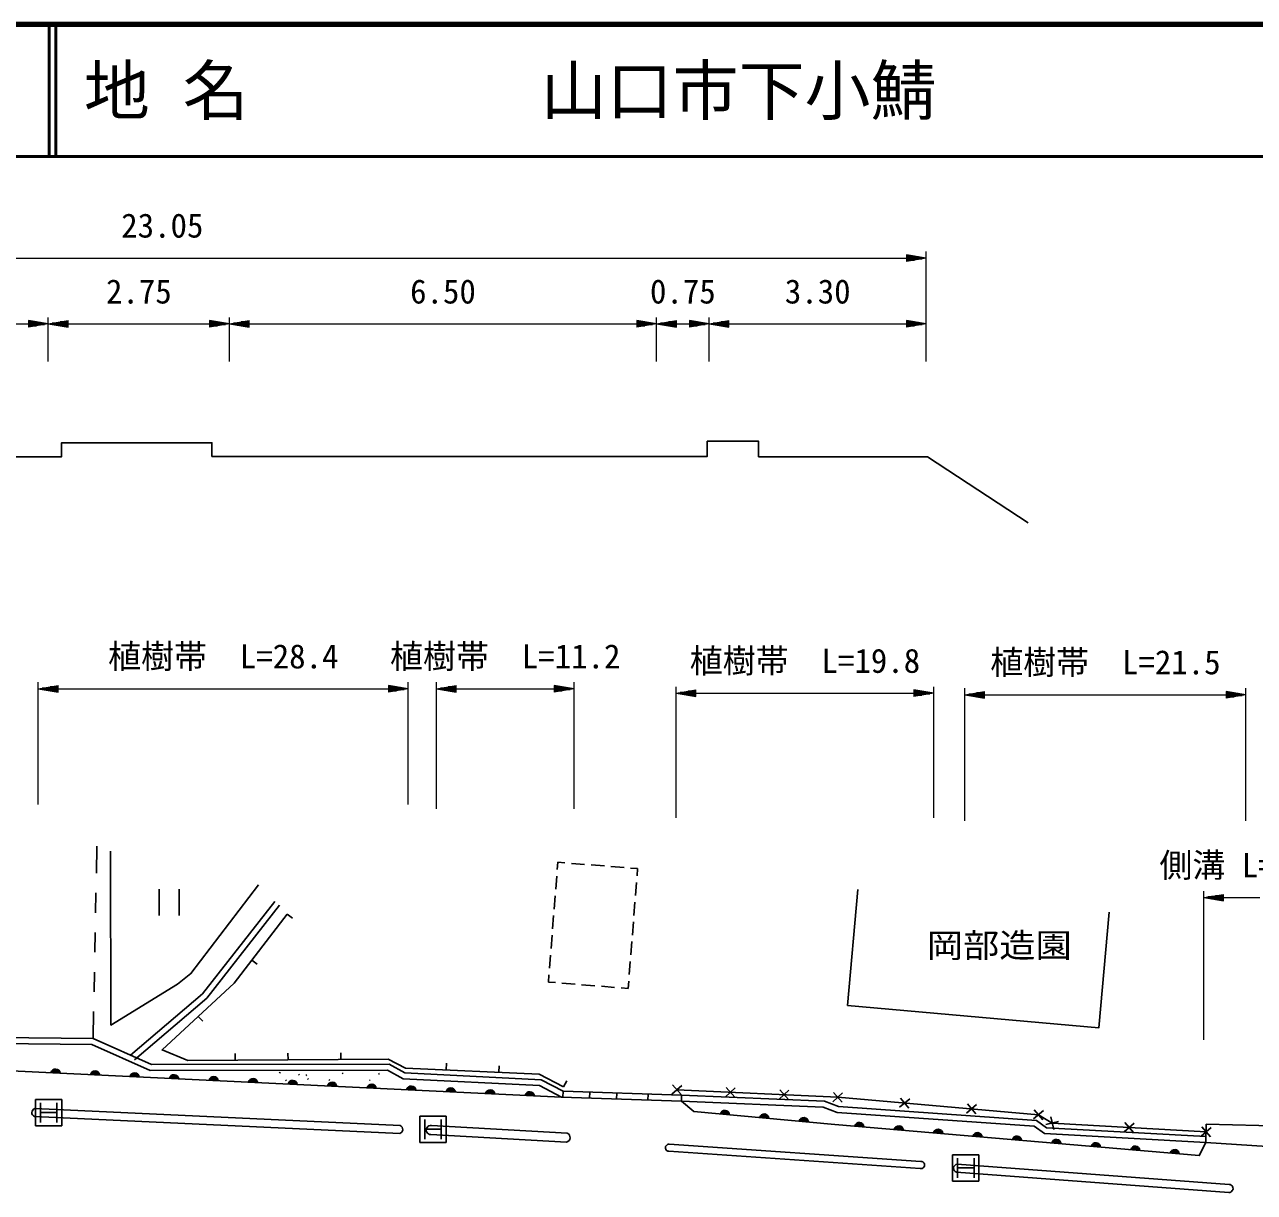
# Model space of a CAD drawing. Units: millimetres, scale not verified. Extents: x 40000 to 680000, y 20000 to 380000.
# Drawn here: x 365884 to 459139, y 291415 to 380000 of the extents above; entities that cross this region are included whole.
import ezdxf
from ezdxf.enums import TextEntityAlignment as Align

# ---------------------------------------------------------------- set-up
doc = ezdxf.new("R2010")
doc.units = ezdxf.units.MM
doc.header["$LTSCALE"] = 1000
for name, color, linetype, lineweight in [('M-BGD', 7, 'Continuous', 25), ('M-STR-HTXT', 7, 'Continuous', 13), ('M-STR-STRC', 7, 'Continuous', 25), ('M-STR-STRD', 7, 'Continuous', 25), ('M-TTL', 2, 'Continuous', 140), ('M-TTL-LINE', 7, 'Continuous', 50)]:
    doc.layers.add(name, color=color, linetype=linetype, lineweight=lineweight)
doc.layers.add('M-TTL-TXT', color=7, linetype='Continuous')
doc.styles.add('ＭＳ ゴシック', font='')
doc.styles.get('ＭＳ ゴシック').set_extended_font_data('MS Gothic')

msp = doc.modelspace()

# ---------------------------------------------------------------- linework, layer by layer
at = {"layer": 'M-BGD'}
for p, q in [((371366, 317675), (371326, 315630)), ((406279, 315901), (406323, 316459)), ((406323, 316459), (406855, 316417)), ((407353, 316377), (408350, 316298)), ((408848, 316258), (409845, 316179)), ((410344, 316139), (411341, 316060)), ((406160, 314406), (406239, 315403)), ((411839, 316020), (412371, 315978)), ((412371, 315978), (412326, 315420)), ((376094, 314416), (376094, 312416)), ((377594, 314416), (377594, 312416)), ((412287, 314921), (412208, 313925)), ((429066, 314385), (428280, 305596)), ((371296, 314130), (371266, 312630)), ((379369, 306469), (384863, 313474)), ((406041, 312910), (406120, 313907)), ((412168, 313426), (412089, 312429)), ((379695, 306156), (385217, 313196)), ((385805, 312528), (386202, 312223)), ((405922, 311415), (406001, 312412)), ((412049, 311931), (411970, 310934)), ((371237, 311131), (371207, 309631)), ((405803, 309920), (405882, 310917)), ((411930, 310436), (411851, 309439)), ((383120, 309041), (383517, 308736)), ((405684, 308425), (405763, 309421)), ((411811, 308940), (411732, 307944)), ((371177, 308131), (371148, 306632)), ((405600, 307368), (405644, 307926)), ((406132, 307326), (405600, 307368)), ((407627, 307207), (406630, 307286)), ((409122, 307088), (408125, 307167)), ((410617, 306969), (409621, 307048)), ((411648, 306887), (411116, 306929)), ((411692, 307445), (411648, 306887)), ((373916, 301827), (379369, 306469)), ((374208, 301484), (379695, 306156)), ((371118, 305132), (371078, 303087)), ((379047, 304763), (379387, 304396)), ((332574, 303439), (371078, 303087)), ((371078, 303087), (375511, 301119)), ((332420, 302990), (370980, 302637)), ((370980, 302637), (375416, 300669)), ((406598, 298640), (347847, 301453)), ((381860, 301444), (381856, 301944)), ((385859, 301472), (385856, 301972)), ((389859, 301501), (389856, 302001)), ((375416, 300669), (393412, 300693)), ((375511, 301119), (393530, 301143)), ((385205, 300459), (385276, 300530)), ((386665, 300318), (386735, 300388)), ((387214, 300272), (387284, 300342)), ((389962, 300406), (390033, 300477)), ((392715, 300372), (392785, 300443)), ((393412, 300693), (394588, 300032)), ((393530, 301143), (394716, 300476)), ((394716, 300476), (405061, 299957)), ((397842, 300707), (397865, 301207)), ((401838, 300525), (401861, 301024)), ((385662, 299880), (385733, 299951)), ((387344, 299980), (387415, 300051)), ((388947, 299906), (389017, 299977)), ((392025, 299892), (392095, 299963)), ((394588, 300032), (404939, 299513)), ((404939, 299513), (406598, 298640)), ((405061, 299957), (406717, 299086)), ((406761, 299428), (406990, 299872)), ((414970, 298863), (415709, 299536)), ((415676, 298830), (415003, 299569)), ((419745, 298641), (419072, 299380)), ((406598, 298640), (415684, 298333)), ((406702, 298636), (406717, 299086)), ((406717, 299086), (415701, 298783)), ((408729, 298568), (408744, 299017)), ((410765, 298499), (410780, 298949)), ((413147, 298419), (413162, 298869)), ((415701, 298783), (415684, 298333)), ((415701, 298783), (426540, 298332)), ((419039, 298674), (419778, 299348)), ((423108, 298485), (423847, 299159)), ((423814, 298453), (423141, 299192)), ((427177, 298297), (427916, 298970)), ((427883, 298264), (427210, 299003)), ((432237, 297870), (433003, 298513)), ((432941, 297809), (432298, 298575)), ((415684, 298333), (426447, 297885)), ((426447, 297885), (427512, 297476)), ((426540, 298332), (427611, 297920)), ((427611, 297920), (442612, 296874)), ((437310, 297429), (438076, 298072)), ((438014, 297367), (437371, 298133)), ((442383, 296987), (443149, 297630)), ((443087, 296926), (442444, 297691)), ((427512, 297476), (442450, 296434)), ((442612, 296874), (443370, 296313)), ((443322, 296556), (444294, 296793)), ((443926, 296189), (443690, 297160)), ((449269, 296012), (450014, 296678)), ((449975, 295972), (449308, 296718)), ((455456, 295204), (455489, 296595)), ((442450, 296434), (443211, 295871)), ((443211, 295871), (455456, 295204)), ((443370, 296313), (455467, 295654)), ((455102, 295683), (455848, 296349)), ((455808, 295643), (455142, 296389)), ((455456, 295204), (461435, 294809))]:
    msp.add_line(p, q, dxfattribs=at)
for points in [[(314623, 342143), (315776, 347220), (326794, 347220), (326794, 348240), (330917, 348240), (330917, 347220), (368694, 347220), (368694, 348284), (380090, 348284), (380090, 347242), (417645, 347242), (417645, 348395), (421547, 348395), (421547, 347220), (434338, 347220), (441987, 342210)], [(372398, 317301), (372429, 304104), (377475, 307216), (378499, 308011), (383622, 314747)], [(406761, 299428), (404909, 300384), (394771, 300847), (393459, 301526), (378260, 301418), (376315, 302228), (381778, 307297), (385805, 312528)], [(428280, 305596), (447340, 303891), (448126, 312680)], [(455475, 296016), (443808, 296674), (442766, 297309), (427547, 298633), (415339, 299200)], [(455456, 295204), (454956, 294209), (427320, 296578), (416636, 297555), (415684, 298333)], [(455489, 296595), (461475, 296450), (461435, 294809)]]:
    msp.add_lwpolyline(points, dxfattribs=at)
for centre, radius, start, end in [((368230, 300422), 354, 6.05611, 168.46129), ((368230, 300422), 283, 8.28015, 166.23725), ((368230, 300422), 212, 12.02647, 162.49092), ((368230, 300422), 142, 19.7382, 154.77919), ((368230, 300422), 100, 30.05587, 144.46153), ((368230, 300422), 100, 30.05587, 144.46153), ((371227, 300279), 354, 6.05611, 168.46129), ((371227, 300279), 283, 8.28015, 166.23725), ((371227, 300279), 212, 12.02647, 162.49092), ((371227, 300279), 142, 19.7382, 154.77919), ((371227, 300279), 100, 30.05587, 144.46153), ((371227, 300279), 100, 30.05587, 144.46153), ((374224, 300135), 354, 6.05611, 168.46129), ((374224, 300135), 283, 8.28015, 166.23725), ((374224, 300135), 212, 12.02647, 162.49092), ((377220, 299992), 354, 6.05611, 168.46129), ((374224, 300135), 142, 19.7382, 154.77919), ((374224, 300135), 100, 30.05587, 144.46153), ((374224, 300135), 100, 30.05587, 144.46153), ((377220, 299992), 283, 8.28015, 166.23725), ((377220, 299992), 212, 12.02647, 162.49092), ((377220, 299992), 142, 19.7382, 154.77919), ((377220, 299992), 100, 30.05587, 144.46153), ((377220, 299992), 100, 30.05587, 144.46153), ((380217, 299848), 354, 6.05611, 168.46129), ((380217, 299848), 283, 8.28015, 166.23725), ((380217, 299848), 212, 12.02647, 162.49092), ((380217, 299848), 142, 19.7382, 154.77919), ((380217, 299848), 100, 30.05587, 144.46153), ((380217, 299848), 100, 30.05587, 144.46153), ((383213, 299705), 354, 6.05611, 168.46129), ((383213, 299705), 283, 8.28015, 166.23725), ((383213, 299705), 212, 12.02647, 162.49092), ((383213, 299705), 142, 19.7382, 154.77919), ((383213, 299705), 100, 30.05587, 144.46153), ((383213, 299705), 100, 30.05587, 144.46153), ((386210, 299562), 354, 6.05611, 168.46129), ((386210, 299562), 283, 8.28015, 166.23725), ((386210, 299562), 212, 12.02647, 162.49092), ((386210, 299562), 142, 19.7382, 154.77919), ((386210, 299562), 100, 30.05587, 144.46153), ((386210, 299562), 100, 30.05587, 144.46153), ((389206, 299418), 354, 6.05611, 168.46129), ((389206, 299418), 283, 8.28015, 166.23725), ((389206, 299418), 212, 12.02647, 162.49092), ((389206, 299418), 142, 19.7382, 154.77919), ((389206, 299418), 100, 30.05587, 144.46153), ((389206, 299418), 100, 30.05587, 144.46153), ((392203, 299275), 354, 6.05611, 168.46129), ((392203, 299275), 283, 8.28015, 166.23725), ((392203, 299275), 212, 12.02647, 162.49092), ((392203, 299275), 142, 19.7382, 154.77919), ((392203, 299275), 100, 30.05587, 144.46153), ((392203, 299275), 100, 30.05587, 144.46153), ((395200, 299131), 354, 6.05611, 168.46129), ((395200, 299131), 283, 8.28015, 166.23725), ((395200, 299131), 212, 12.02647, 162.49092), ((395200, 299131), 142, 19.7382, 154.77919), ((395200, 299131), 100, 30.05587, 144.46153), ((395200, 299131), 100, 30.05587, 144.46153), ((398196, 298988), 354, 6.05611, 168.46129), ((398196, 298988), 283, 8.28015, 166.23725), ((398196, 298988), 212, 12.02647, 162.49092), ((398196, 298988), 142, 19.7382, 154.77919), ((398196, 298988), 100, 30.05587, 144.46153), ((398196, 298988), 100, 30.05587, 144.46153), ((401193, 298844), 354, 6.05611, 168.46129), ((401193, 298844), 283, 8.28015, 166.23725), ((401193, 298844), 212, 12.02647, 162.49092), ((401193, 298844), 142, 19.7382, 154.77919), ((401193, 298844), 100, 30.05587, 144.46153), ((401193, 298844), 100, 30.05587, 144.46153), ((404189, 298701), 354, 6.05611, 168.46129), ((404189, 298701), 283, 8.28015, 166.23725), ((404189, 298701), 212, 12.02647, 162.49092), ((404189, 298701), 142, 19.7382, 154.77919), ((404189, 298701), 100, 30.05587, 144.46153), ((404189, 298701), 100, 30.05587, 144.46153), ((418986, 297286), 354, 3.57424, 165.97942), ((418986, 297286), 283, 5.79828, 163.75538), ((418986, 297286), 212, 9.5446, 160.00905), ((418986, 297286), 142, 17.25633, 152.29732), ((418986, 297286), 100, 27.574, 141.97966), ((418986, 297286), 100, 27.574, 141.97966), ((421973, 297013), 354, 3.57424, 165.97942), ((421973, 297013), 283, 5.79828, 163.75538), ((421973, 297013), 212, 9.5446, 160.00905), ((421973, 297013), 142, 17.25633, 152.29732), ((421973, 297013), 100, 27.574, 141.97966), ((421973, 297013), 100, 27.574, 141.97966), ((424961, 296739), 354, 3.57424, 165.97942), ((424961, 296739), 283, 5.79828, 163.75538), ((424961, 296739), 212, 9.5446, 160.00905), ((424961, 296739), 142, 17.25633, 152.29732), ((424961, 296739), 100, 27.574, 141.97966), ((424961, 296739), 100, 27.574, 141.97966), ((429177, 296365), 354, 3.89682, 166.302), ((429177, 296365), 283, 6.12086, 164.07796), ((429177, 296365), 212, 9.86719, 160.33163), ((429177, 296365), 142, 17.57891, 152.6199), ((429177, 296365), 100, 27.89658, 142.30224), ((429177, 296365), 100, 27.89658, 142.30224), ((432166, 296108), 354, 3.89682, 166.302), ((432166, 296108), 283, 6.12086, 164.07796), ((432166, 296108), 212, 9.86719, 160.33163), ((432166, 296108), 142, 17.57891, 152.6199), ((432166, 296108), 100, 27.89658, 142.30224), ((432166, 296108), 100, 27.89658, 142.30224), ((435155, 295852), 354, 3.89682, 166.302), ((435155, 295852), 283, 6.12086, 164.07796), ((435155, 295852), 212, 9.86719, 160.33163), ((435155, 295852), 142, 17.57891, 152.6199), ((435155, 295852), 100, 27.89658, 142.30224), ((435155, 295852), 100, 27.89658, 142.30224), ((438144, 295596), 354, 3.89682, 166.302), ((438144, 295596), 283, 6.12086, 164.07796), ((438144, 295596), 212, 9.86719, 160.33163), ((438144, 295596), 142, 17.57891, 152.6199), ((438144, 295596), 100, 27.89658, 142.30224), ((438144, 295596), 100, 27.89658, 142.30224), ((441133, 295339), 354, 3.89682, 166.302), ((441133, 295339), 283, 6.12086, 164.07796), ((441133, 295339), 212, 9.86719, 160.33163), ((441133, 295339), 142, 17.57891, 152.6199), ((441133, 295339), 100, 27.89658, 142.30224), ((441133, 295339), 100, 27.89658, 142.30224), ((444123, 295083), 354, 3.89682, 166.302), ((444123, 295083), 283, 6.12086, 164.07796), ((444123, 295083), 212, 9.86719, 160.33163), ((444123, 295083), 142, 17.57891, 152.6199), ((444123, 295083), 100, 27.89658, 142.30224), ((444123, 295083), 100, 27.89658, 142.30224), ((447112, 294827), 354, 3.89682, 166.302), ((447112, 294827), 283, 6.12086, 164.07796), ((447112, 294827), 212, 9.86719, 160.33163), ((447112, 294827), 142, 17.57891, 152.6199), ((447112, 294827), 100, 27.89658, 142.30224), ((447112, 294827), 100, 27.89658, 142.30224), ((450101, 294571), 354, 3.89682, 166.302), ((450101, 294571), 283, 6.12086, 164.07796), ((450101, 294571), 212, 9.86719, 160.33163), ((450101, 294571), 142, 17.57891, 152.6199), ((450101, 294571), 100, 27.89658, 142.30224), ((450101, 294571), 100, 27.89658, 142.30224), ((453090, 294314), 354, 3.89682, 166.302), ((453090, 294314), 283, 6.12086, 164.07796), ((453090, 294314), 212, 9.86719, 160.33163), ((453090, 294314), 142, 17.57891, 152.6199), ((453090, 294314), 100, 27.89658, 142.30224), ((453090, 294314), 100, 27.89658, 142.30224)]:
    msp.add_arc(centre, radius, start, end, dxfattribs=at)
at = {"layer": 'M-STR-HTXT'}
for p, q in [((434256, 354456), (434256, 362791)), ((334959, 362291), (367681, 362291)), ((367681, 362291), (381415, 362291)), ((381415, 362291), (413805, 362291)), ((413805, 362291), (417795, 362291)), ((417795, 362291), (432756, 362291)), ((434256, 362291), (432756, 362541)), ((432756, 362541), (432756, 362041)), ((433056, 362491), (432756, 362491)), ((432756, 362441), (433356, 362441)), ((433656, 362391), (432756, 362391)), ((432756, 362341), (433956, 362341)), ((434256, 362291), (432756, 362041)), ((434256, 362291), (432756, 362291)), ((432756, 362241), (433956, 362241)), ((433656, 362191), (432756, 362191)), ((432756, 362141), (433356, 362141)), ((433056, 362091), (432756, 362091)), ((336459, 357291), (366181, 357291)), ((367681, 357291), (366181, 357541)), ((366181, 357541), (366181, 357041)), ((366481, 357491), (366181, 357491)), ((366181, 357441), (366781, 357441)), ((367081, 357391), (366181, 357391)), ((366181, 357341), (367381, 357341)), ((367681, 357291), (366181, 357041)), ((367681, 357291), (366181, 357291)), ((366181, 357241), (367381, 357241)), ((367081, 357191), (366181, 357191)), ((367681, 354456), (367681, 357791)), ((367681, 357291), (369181, 357541)), ((367681, 357291), (369181, 357041)), ((367681, 357291), (369181, 357291)), ((369181, 357341), (367981, 357341)), ((369181, 357241), (367981, 357241)), ((368281, 357391), (369181, 357391)), ((368281, 357191), (369181, 357191)), ((369181, 357441), (368581, 357441)), ((368881, 357491), (369181, 357491)), ((369181, 357041), (369181, 357541)), ((369181, 357291), (379915, 357291)), ((381415, 357291), (379915, 357541)), ((379915, 357541), (379915, 357041)), ((380215, 357491), (379915, 357491)), ((379915, 357441), (380515, 357441)), ((380815, 357391), (379915, 357391)), ((379915, 357341), (381115, 357341)), ((381415, 357291), (379915, 357041)), ((381415, 357291), (379915, 357291)), ((379915, 357241), (381115, 357241)), ((380815, 357191), (379915, 357191)), ((381415, 354456), (381415, 357791)), ((381415, 357291), (382915, 357541)), ((381415, 357291), (382915, 357041)), ((381415, 357291), (382915, 357291)), ((382915, 357341), (381715, 357341)), ((382915, 357241), (381715, 357241)), ((382015, 357391), (382915, 357391)), ((382015, 357191), (382915, 357191)), ((382915, 357441), (382315, 357441)), ((382615, 357491), (382915, 357491)), ((382915, 357041), (382915, 357541)), ((382915, 357291), (412305, 357291)), ((413805, 357291), (412305, 357541)), ((412305, 357541), (412305, 357041)), ((412605, 357491), (412305, 357491)), ((412305, 357441), (412905, 357441)), ((413205, 357391), (412305, 357391)), ((412305, 357341), (413505, 357341)), ((413805, 357291), (412305, 357041)), ((413805, 357291), (412305, 357291)), ((412305, 357241), (413505, 357241)), ((413205, 357191), (412305, 357191)), ((413805, 354456), (413805, 357791)), ((413805, 357291), (415305, 357541)), ((413805, 357291), (415305, 357041)), ((413805, 357291), (415305, 357291)), ((415305, 357341), (414105, 357341)), ((415305, 357241), (414105, 357241)), ((414405, 357391), (415305, 357391)), ((414405, 357191), (415305, 357191)), ((415305, 357441), (414705, 357441)), ((415005, 357491), (415305, 357491)), ((415305, 357041), (415305, 357541)), ((415305, 357291), (416295, 357291)), ((417795, 357291), (416295, 357541)), ((416295, 357541), (416295, 357041)), ((416595, 357491), (416295, 357491)), ((416295, 357441), (416895, 357441)), ((417195, 357391), (416295, 357391)), ((416295, 357341), (417495, 357341)), ((417795, 357291), (416295, 357041)), ((417795, 357291), (416295, 357291)), ((416295, 357241), (417495, 357241)), ((417195, 357191), (416295, 357191)), ((417795, 354456), (417795, 357791)), ((417795, 357291), (419295, 357541)), ((417795, 357291), (419295, 357041)), ((417795, 357291), (419295, 357291)), ((419295, 357341), (418095, 357341)), ((419295, 357241), (418095, 357241)), ((418395, 357391), (419295, 357391)), ((418395, 357191), (419295, 357191)), ((419295, 357441), (418695, 357441)), ((418995, 357491), (419295, 357491)), ((419295, 357041), (419295, 357541)), ((419295, 357291), (432756, 357291)), ((434256, 357291), (432756, 357541)), ((432756, 357541), (432756, 357041)), ((433056, 357491), (432756, 357491)), ((432756, 357441), (433356, 357441)), ((433656, 357391), (432756, 357391)), ((432756, 357341), (433956, 357341)), ((434256, 357291), (432756, 357041)), ((434256, 357291), (432756, 357291)), ((432756, 357241), (433956, 357241)), ((433656, 357191), (432756, 357191)), ((366181, 357141), (366781, 357141)), ((366481, 357091), (366181, 357091)), ((369181, 357141), (368581, 357141)), ((368881, 357091), (369181, 357091)), ((379915, 357141), (380515, 357141)), ((380215, 357091), (379915, 357091)), ((382915, 357141), (382315, 357141)), ((382615, 357091), (382915, 357091)), ((412305, 357141), (412905, 357141)), ((412605, 357091), (412305, 357091)), ((415305, 357141), (414705, 357141)), ((415005, 357091), (415305, 357091)), ((416295, 357141), (416895, 357141)), ((416595, 357091), (416295, 357091)), ((419295, 357141), (418695, 357141)), ((418995, 357091), (419295, 357091)), ((432756, 357141), (433356, 357141)), ((433056, 357091), (432756, 357091)), ((366919, 320839), (366919, 330113)), ((366919, 329613), (368419, 329863)), ((366919, 329613), (368419, 329363)), ((366919, 329613), (368419, 329613)), ((368419, 329663), (367219, 329663)), ((368419, 329563), (367219, 329563)), ((367519, 329713), (368419, 329713)), ((367519, 329513), (368419, 329513)), ((368419, 329763), (367819, 329763)), ((368419, 329463), (367819, 329463)), ((368119, 329813), (368419, 329813)), ((368119, 329413), (368419, 329413)), ((368419, 329363), (368419, 329863)), ((368419, 329613), (393478, 329613)), ((394978, 329613), (393478, 329863)), ((393478, 329863), (393478, 329363)), ((393778, 329813), (393478, 329813)), ((393478, 329763), (394078, 329763)), ((394378, 329713), (393478, 329713)), ((393478, 329663), (394678, 329663)), ((394978, 329613), (393478, 329363)), ((394978, 329613), (393478, 329613)), ((393478, 329563), (394678, 329563)), ((394378, 329513), (393478, 329513)), ((393478, 329463), (394078, 329463)), ((393778, 329413), (393478, 329413)), ((394978, 320839), (394978, 330113)), ((397110, 320502), (397110, 330113)), ((397110, 329613), (398610, 329863)), ((397110, 329613), (398610, 329363)), ((397110, 329613), (398610, 329613)), ((398610, 329663), (397410, 329663)), ((398610, 329563), (397410, 329563)), ((397710, 329713), (398610, 329713)), ((397710, 329513), (398610, 329513)), ((398610, 329763), (398010, 329763)), ((398610, 329463), (398010, 329463)), ((398310, 329813), (398610, 329813)), ((398310, 329413), (398610, 329413)), ((398610, 329363), (398610, 329863)), ((398610, 329613), (406048, 329613)), ((407548, 329613), (406048, 329863)), ((406048, 329863), (406048, 329363)), ((406348, 329813), (406048, 329813)), ((406048, 329763), (406648, 329763)), ((406948, 329713), (406048, 329713)), ((406048, 329663), (407248, 329663)), ((407548, 329613), (406048, 329363)), ((407548, 329613), (406048, 329613)), ((406048, 329563), (407248, 329563)), ((406948, 329513), (406048, 329513)), ((406048, 329463), (406648, 329463)), ((406348, 329413), (406048, 329413)), ((407548, 320502), (407548, 330113)), ((415292, 319828), (415292, 329776)), ((415292, 329276), (416792, 329526)), ((415292, 329276), (416792, 329026)), ((415292, 329276), (416792, 329276)), ((416792, 329326), (415592, 329326)), ((416792, 329226), (415592, 329226)), ((415892, 329376), (416792, 329376)), ((416792, 329426), (416192, 329426)), ((416492, 329476), (416792, 329476)), ((416792, 329026), (416792, 329526)), ((416792, 329276), (433320, 329276)), ((434820, 329276), (433320, 329526)), ((433320, 329526), (433320, 329026)), ((433620, 329476), (433320, 329476)), ((433320, 329426), (433920, 329426)), ((434220, 329376), (433320, 329376)), ((433320, 329326), (434520, 329326)), ((434820, 329276), (433320, 329026)), ((434820, 329276), (433320, 329276)), ((433320, 329226), (434520, 329226)), ((434820, 319828), (434820, 329776)), ((437177, 319604), (437177, 329664)), ((437177, 329164), (438677, 329414)), ((438677, 329214), (437477, 329214)), ((437777, 329264), (438677, 329264)), ((438677, 329314), (438077, 329314)), ((438377, 329364), (438677, 329364)), ((438677, 328914), (438677, 329414)), ((458502, 329164), (457002, 329414)), ((457002, 329414), (457002, 328914)), ((457302, 329364), (457002, 329364)), ((457002, 329314), (457602, 329314)), ((457902, 329264), (457002, 329264)), ((457002, 329214), (458202, 329214)), ((458502, 319604), (458502, 329664)), ((415892, 329176), (416792, 329176)), ((416792, 329126), (416192, 329126)), ((416492, 329076), (416792, 329076)), ((434220, 329176), (433320, 329176)), ((433320, 329126), (433920, 329126)), ((433620, 329076), (433320, 329076)), ((437177, 329164), (438677, 328914)), ((437177, 329164), (438677, 329164)), ((438677, 329114), (437477, 329114)), ((437777, 329064), (438677, 329064)), ((438677, 329014), (438077, 329014)), ((438377, 328964), (438677, 328964)), ((438677, 329164), (457002, 329164)), ((458502, 329164), (457002, 328914)), ((458502, 329164), (457002, 329164)), ((457002, 329114), (458202, 329114)), ((457902, 329064), (457002, 329064)), ((457002, 329014), (457602, 329014)), ((457302, 328964), (457002, 328964)), ((455296, 302980), (455296, 314274)), ((455296, 313774), (456796, 314024)), ((455296, 313774), (456796, 313524)), ((455296, 313774), (456796, 313774)), ((456796, 313824), (455596, 313824)), ((456796, 313724), (455596, 313724)), ((455896, 313874), (456796, 313874)), ((455896, 313674), (456796, 313674)), ((456796, 313924), (456196, 313924)), ((456796, 313624), (456196, 313624)), ((456496, 313974), (456796, 313974)), ((456496, 313574), (456796, 313574)), ((456796, 313524), (456796, 314024)), ((456796, 313774), (459557, 313774))]:
    msp.add_line(p, q, dxfattribs=at)
at = {"layer": 'M-STR-STRC'}
for p, q in [((366708, 296468), (366708, 298468)), ((366708, 298468), (368708, 298468)), ((368708, 298468), (368708, 296468)), ((367083, 298218), (367083, 296718)), ((368333, 298218), (368333, 296718)), ((367083, 297468), (368333, 297468)), ((395850, 295204), (395850, 297204)), ((395850, 297204), (397850, 297204)), ((396225, 296954), (396225, 295454)), ((397475, 296954), (397475, 295454)), ((397850, 297204), (397850, 295204)), ((368708, 296468), (366708, 296468)), ((396225, 296204), (397475, 296204)), ((397850, 295204), (395850, 295204)), ((436253, 292268), (436253, 294268)), ((436253, 294268), (438253, 294268)), ((436628, 294018), (436628, 292518)), ((437878, 294018), (437878, 292518)), ((438253, 294268), (438253, 292268)), ((436628, 293268), (437878, 293268)), ((438253, 292268), (436253, 292268))]:
    msp.add_line(p, q, dxfattribs=at)
at = {"layer": 'M-STR-STRD'}
for p, q in [((366662, 297770), (394363, 296484)), ((366634, 297171), (394335, 295885)), ((396691, 295810), (406980, 295226)), ((396729, 296485), (407019, 295902)), ((414772, 295074), (433836, 293770)), ((414734, 294532), (433799, 293228)), ((436553, 292950), (457188, 291415)), ((436599, 293561), (457233, 292026))]:
    msp.add_line(p, q, dxfattribs=at)
for centre, radius, start, end in [((366747, 297466), 316, 105.77459, 248.90875), ((394240, 296189), 319, 287.25978, 67.42356), ((396679, 296149), 340, 81.37721, 272.12981), ((406900, 295569), 353, 283.23002, 70.27699), ((414748, 294804), 272, 84.94921, 267.22024), ((433856, 293496), 274, 257.9535, 94.21595), ((436639, 293251), 313, 97.39754, 254.09754), ((457212, 291721), 306, 265.55338, 85.94171)]:
    msp.add_arc(centre, radius, start, end, dxfattribs=at)
at = {"layer": 'M-TTL'}
msp.add_line((680000, 380000), (40000, 380000), dxfattribs=at)
at = {"layer": 'M-TTL-LINE'}
for p, q in [((367750, 380000), (367750, 370000)), ((368250, 380000), (368250, 370000)), ((40000, 370000), (680000, 370000))]:
    msp.add_line(p, q, dxfattribs=at)

# ---------------------------------------------------------------- texts
at = {"layer": 'M-BGD', "style": 'ＭＳ ゴシック', "width": 1.1}
msp.add_text('岡部造園', height=1833, dxfattribs=at).set_placement((439793, 308688), align=Align.BOTTOM_CENTER)
at = {"layer": 'M-STR-HTXT', "style": 'ＭＳ ゴシック'}
for s, p in [('23.05', (376327, 363291)), ('2.75', (374548, 358291)), ('6.50', (397610, 358291)), ('0.75', (415800, 358291)), ('3.30', (426026, 358291)), ('植樹帯  L=28.4', (380948, 330613)), ('植樹帯  L=11.2', (402329, 330613)), ('植樹帯  L=19.8', (425056, 330276)), ('植樹帯  L=21.5', (447840, 330164)), ('側溝 L=6.0', (458176, 314774))]:
    msp.add_text(s, height=1833, dxfattribs=at).set_placement(p, align=Align.BOTTOM_CENTER)
at = {"layer": 'M-TTL-TXT', "style": 'ＭＳ ゴシック'}
for s, p in [('地 名', (370380, 375000)), ('山口市下小鯖', (405024, 375000))]:
    msp.add_text(s, height=3666, dxfattribs=at).set_placement(p, align=Align.MIDDLE_LEFT)

doc.saveas('drawing.dxf')
